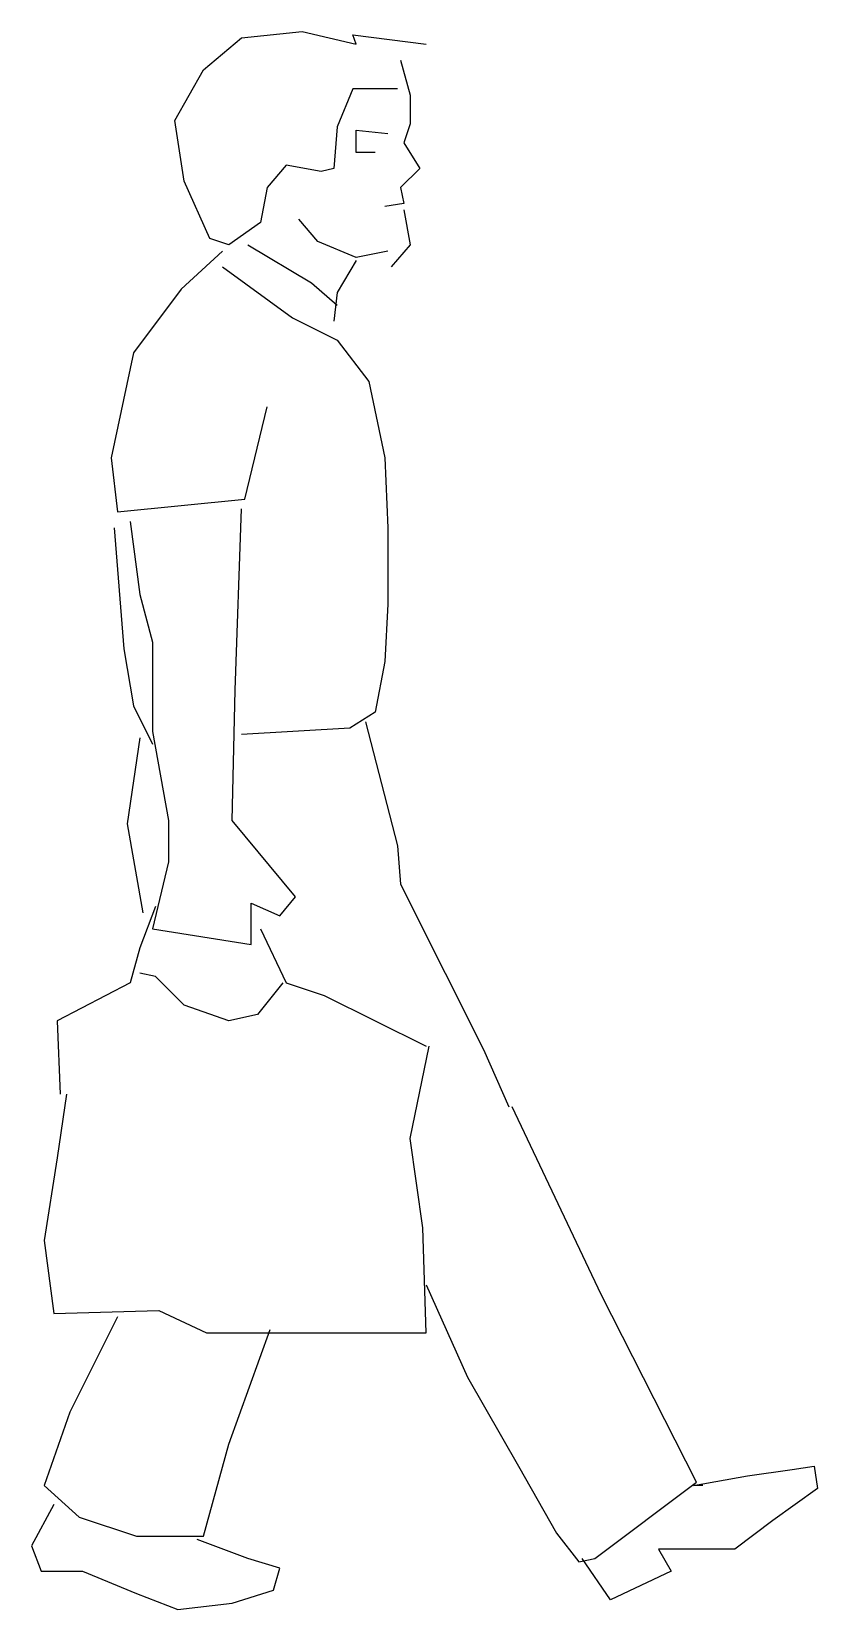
# Model space of a CAD drawing. Header units: millimetres. Extents: x -1620.66 to -1619.81, y 1841.65 to 1843.34.
import ezdxf

# ---------------------------------------------------------------- set-up
doc = ezdxf.new("R2010")
doc.units = ezdxf.units.MM
doc.header["$LTSCALE"] = 10
doc.layers.add('Humanos', color=2, linetype='Continuous')

msp = doc.modelspace()

# ---------------------------------------------------------------- linework, layer by layer
at = {"layer": 'Humanos'}
for p, q in [((-1620.4732, 1843.3038), (-1620.4322, 1843.338)), ((-1620.4322, 1843.338), (-1620.3672, 1843.3448)), ((-1620.3672, 1843.3448), (-1620.3091, 1843.3311)), ((-1620.3125, 1843.3414), (-1620.2339, 1843.3311)), ((-1620.3091, 1843.3311), (-1620.3125, 1843.3414)), ((-1620.5039, 1843.2491), (-1620.4732, 1843.3038)), ((-1620.2613, 1843.3141), (-1620.251, 1843.2765)), ((-1620.3125, 1843.2833), (-1620.3296, 1843.2423)), ((-1620.2647, 1843.2833), (-1620.3125, 1843.2833)), ((-1620.251, 1843.2765), (-1620.251, 1843.2457)), ((-1620.4937, 1843.1842), (-1620.5039, 1843.2491)), ((-1620.3296, 1843.2423), (-1620.333, 1843.1978)), ((-1620.3091, 1843.2389), (-1620.2749, 1843.2354)), ((-1620.3091, 1843.2149), (-1620.3091, 1843.2389)), ((-1620.251, 1843.2457), (-1620.2578, 1843.2252)), ((-1620.2886, 1843.2149), (-1620.3091, 1843.2149)), ((-1620.2578, 1843.2252), (-1620.2408, 1843.1978)), ((-1620.3843, 1843.2013), (-1620.4048, 1843.1773)), ((-1620.3467, 1843.1944), (-1620.3843, 1843.2013)), ((-1620.333, 1843.1978), (-1620.3467, 1843.1944)), ((-1620.2408, 1843.1978), (-1620.2613, 1843.1773)), ((-1620.4663, 1843.1226), (-1620.4937, 1843.1842)), ((-1620.4048, 1843.1773), (-1620.4117, 1843.1397)), ((-1620.2613, 1843.1773), (-1620.2578, 1843.1602)), ((-1620.2578, 1843.1602), (-1620.2784, 1843.1568)), ((-1620.2578, 1843.1534), (-1620.251, 1843.1158)), ((-1620.4117, 1843.1397), (-1620.4458, 1843.1158)), ((-1620.3501, 1843.1192), (-1620.3706, 1843.1431)), ((-1620.4458, 1843.1158), (-1620.4663, 1843.1226)), ((-1620.4253, 1843.1158), (-1620.357, 1843.0748)), ((-1620.3091, 1843.1021), (-1620.3501, 1843.1192)), ((-1620.251, 1843.1158), (-1620.2715, 1843.0919)), ((-1620.4527, 1843.109), (-1620.4971, 1843.068)), ((-1620.3091, 1843.0987), (-1620.3296, 1843.0645)), ((-1620.2749, 1843.109), (-1620.3091, 1843.1021)), ((-1620.4527, 1843.0919), (-1620.3775, 1843.0372)), ((-1620.4971, 1843.068), (-1620.5484, 1842.9996)), ((-1620.357, 1843.0748), (-1620.3296, 1843.0509)), ((-1620.3296, 1843.0645), (-1620.333, 1843.0338)), ((-1620.3775, 1843.0372), (-1620.3296, 1843.0133)), ((-1620.3296, 1843.0133), (-1620.2954, 1842.9688)), ((-1620.5484, 1842.9996), (-1620.5723, 1842.8868)), ((-1620.2954, 1842.9688), (-1620.2784, 1842.8868)), ((-1620.4288, 1842.8424), (-1620.4048, 1842.9415)), ((-1620.5723, 1842.8868), (-1620.5655, 1842.8287)), ((-1620.2784, 1842.8868), (-1620.2749, 1842.8116)), ((-1620.5655, 1842.8287), (-1620.4288, 1842.8424)), ((-1620.439, 1842.6373), (-1620.4322, 1842.8321)), ((-1620.5689, 1842.8116), (-1620.5586, 1842.6817)), ((-1620.5518, 1842.8184), (-1620.5415, 1842.7398)), ((-1620.2749, 1842.8116), (-1620.2749, 1842.7296)), ((-1620.5415, 1842.7398), (-1620.5279, 1842.6886)), ((-1620.2749, 1842.7296), (-1620.2784, 1842.668)), ((-1620.5279, 1842.6886), (-1620.5279, 1842.5928)), ((-1620.5586, 1842.6817), (-1620.5484, 1842.6202)), ((-1620.2784, 1842.668), (-1620.2886, 1842.6134)), ((-1620.4424, 1842.4971), (-1620.439, 1842.6373)), ((-1620.5484, 1842.6202), (-1620.5279, 1842.5792)), ((-1620.2886, 1842.6134), (-1620.316, 1842.5963)), ((-1620.2989, 1842.6031), (-1620.2647, 1842.4698)), ((-1620.5415, 1842.586), (-1620.5552, 1842.4937)), ((-1620.5279, 1842.5928), (-1620.5108, 1842.4971)), ((-1620.316, 1842.5963), (-1620.4322, 1842.5894)), ((-1620.5552, 1842.4937), (-1620.5381, 1842.398)), ((-1620.5108, 1842.4971), (-1620.5108, 1842.4527)), ((-1620.3741, 1842.4151), (-1620.4424, 1842.4971)), ((-1620.2647, 1842.4698), (-1620.2613, 1842.4288)), ((-1620.5108, 1842.4527), (-1620.5279, 1842.3809)), ((-1620.2613, 1842.4288), (-1620.2134, 1842.3331)), ((-1620.5245, 1842.4049), (-1620.5415, 1842.3604)), ((-1620.4219, 1842.4083), (-1620.3912, 1842.3946)), ((-1620.4219, 1842.3638), (-1620.4219, 1842.4083)), ((-1620.3912, 1842.3946), (-1620.3741, 1842.4151)), ((-1620.5279, 1842.3809), (-1620.4219, 1842.3638)), ((-1620.4117, 1842.3809), (-1620.3843, 1842.3228)), ((-1620.5415, 1842.3604), (-1620.5518, 1842.3228)), ((-1620.5245, 1842.3297), (-1620.5415, 1842.3331)), ((-1620.2134, 1842.3331), (-1620.1724, 1842.251)), ((-1620.5518, 1842.3228), (-1620.6304, 1842.2818)), ((-1620.4937, 1842.2989), (-1620.5245, 1842.3297)), ((-1620.3877, 1842.3228), (-1620.4151, 1842.2886)), ((-1620.3843, 1842.3228), (-1620.3433, 1842.3091)), ((-1620.4458, 1842.2818), (-1620.4937, 1842.2989)), ((-1620.3433, 1842.3091), (-1620.2339, 1842.2545)), ((-1620.6304, 1842.2818), (-1620.627, 1842.2032)), ((-1620.4151, 1842.2886), (-1620.4458, 1842.2818)), ((-1620.251, 1842.1553), (-1620.2305, 1842.2545)), ((-1620.1724, 1842.251), (-1620.1451, 1842.1895)), ((-1620.6202, 1842.2032), (-1620.6304, 1842.1348)), ((-1620.0459, 1841.9879), (-1620.1416, 1842.1895)), ((-1620.2373, 1842.0596), (-1620.251, 1842.1553)), ((-1620.6304, 1842.1348), (-1620.6441, 1842.046)), ((-1620.6441, 1842.046), (-1620.6338, 1841.9673)), ((-1620.2339, 1841.9468), (-1620.2373, 1842.0596)), ((-1620.2339, 1841.9981), (-1620.1895, 1841.899)), ((-1619.9434, 1841.7862), (-1620.0459, 1841.9879)), ((-1620.6338, 1841.9673), (-1620.521, 1841.9708)), ((-1620.5655, 1841.9639), (-1620.6167, 1841.8614)), ((-1620.521, 1841.9708), (-1620.4698, 1841.9468)), ((-1620.4698, 1841.9468), (-1620.3501, 1841.9468)), ((-1620.4458, 1841.8272), (-1620.4014, 1841.9503)), ((-1620.3501, 1841.9468), (-1620.2339, 1841.9468)), ((-1620.1895, 1841.899), (-1620.1348, 1841.8033)), ((-1620.6167, 1841.8614), (-1620.6441, 1841.7828)), ((-1620.4732, 1841.7281), (-1620.4458, 1841.8272)), ((-1620.1348, 1841.8033), (-1620.0938, 1841.7315)), ((-1619.9468, 1841.7828), (-1619.8887, 1841.793)), ((-1619.8887, 1841.793), (-1619.8408, 1841.7999)), ((-1619.8408, 1841.7999), (-1619.8169, 1841.8033)), ((-1619.8169, 1841.8033), (-1619.8135, 1841.7794)), ((-1620.6441, 1841.7828), (-1620.6065, 1841.7486)), ((-1620.0528, 1841.7042), (-1619.9434, 1841.7862)), ((-1619.9366, 1841.7828), (-1619.9468, 1841.7828)), ((-1619.8135, 1841.7794), (-1619.8614, 1841.7452)), ((-1620.6338, 1841.7623), (-1620.6578, 1841.7178)), ((-1620.6065, 1841.7486), (-1620.545, 1841.7281)), ((-1619.8614, 1841.7452), (-1619.9024, 1841.7144)), ((-1620.545, 1841.7281), (-1620.4732, 1841.7281)), ((-1620.4253, 1841.7042), (-1620.48, 1841.7247)), ((-1620.0938, 1841.7315), (-1620.0699, 1841.7007)), ((-1620.6578, 1841.7178), (-1620.6475, 1841.6905)), ((-1620.3912, 1841.6939), (-1620.4253, 1841.7042)), ((-1620.0699, 1841.7007), (-1620.0528, 1841.7042)), ((-1620.0357, 1841.6597), (-1620.0664, 1841.7042)), ((-1619.9844, 1841.7144), (-1619.9707, 1841.6905)), ((-1619.9024, 1841.7144), (-1619.9844, 1841.7144)), ((-1620.6475, 1841.6905), (-1620.6031, 1841.6905)), ((-1620.6031, 1841.6905), (-1620.545, 1841.6666)), ((-1620.398, 1841.67), (-1620.3912, 1841.6939)), ((-1619.9707, 1841.6905), (-1620.0357, 1841.6597)), ((-1620.545, 1841.6666), (-1620.5005, 1841.6495)), ((-1620.5005, 1841.6495), (-1620.4424, 1841.6563)), ((-1620.4424, 1841.6563), (-1620.398, 1841.67))]:
    msp.add_line(p, q, dxfattribs=at)

doc.saveas('drawing.dxf')
